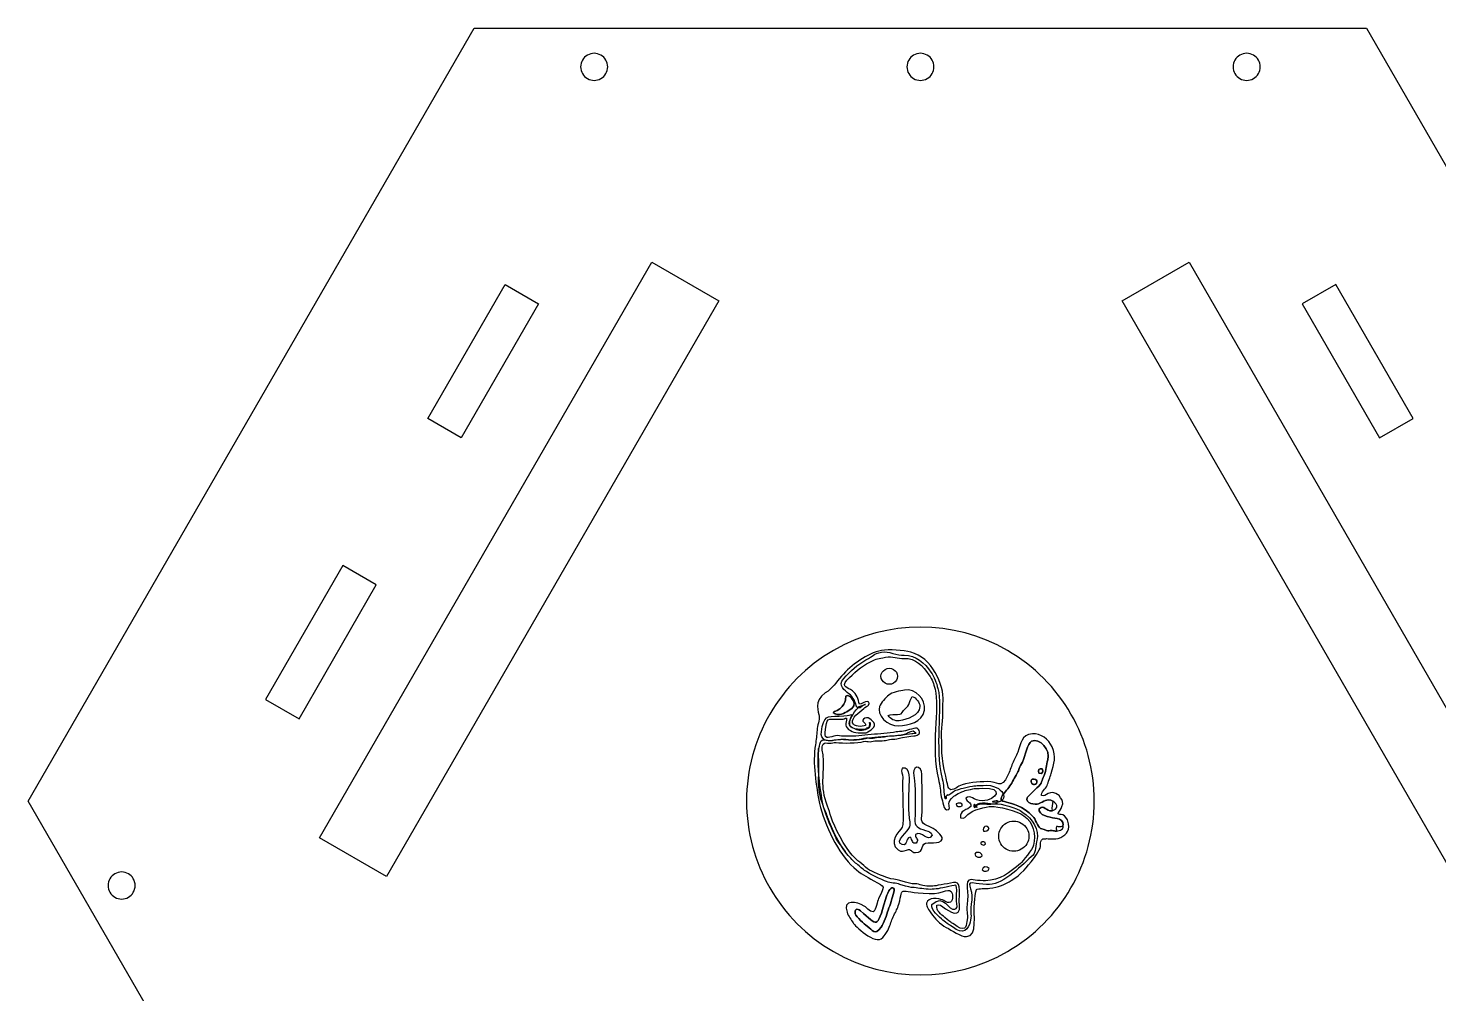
# Model space of a CAD drawing. Extents: x 0 to 377, y 770 to 1063.
# Drawn here: x 0.2 to 182.7, y 938.1 to 1063 of the extents above; entities that cross this region are included whole.
import ezdxf

# ---------------------------------------------------------------- set-up
doc = ezdxf.new("R2010")
doc.units = 0
doc.layers.get('0').update_dxf_attribs({"linetype": 'CONTINUOUS'})
for name, color, linetype in [('0_copy', 7, 'CONTINUOUS'), ('Layer_1', 7, 'CONTINUOUS'), ('Layer_2', 7, 'CONTINUOUS')]:
    doc.layers.add(name, color=color, linetype=linetype)

msp = doc.modelspace()

# ---------------------------------------------------------------- linework, layer by layer
at = {"color": 1}
for points in [[(104.310899, 974.458271)], [(111.463097, 974.103018)], [(130.961046, 966.644598)], [(130.69419, 965.686708)], [(133.226351, 959.113815)], [(112.197757, 951.236994)], [(118.190024, 951.727441)]]:
    msp.add_lwpolyline(points, close=True, dxfattribs=at)
msp.add_lwpolyline([(111.809762, 971.395611), (110.150858, 971.263126)], dxfattribs=at)
for points in [[(110.590272, 982.502358), (108.704375, 982.144294), (106.669484, 980.598552), (105.418292, 979.188996)], [(108.576925, 981.271155), (109.554181, 981.788832), (109.52658, 982.101964), (110.577448, 982.287607)], [(110.577448, 982.287607), (111.48307, 982.447741), (112.683157, 981.846147), (113.513293, 981.879569)], [(114.393719, 982.280377), (113.411674, 982.513811), (111.567007, 982.687792), (110.590272, 982.502358)], [(118.558248, 975.888233), (118.725983, 978.063996), (117.03687, 981.651814), (114.393719, 982.280377)], [(105.699602, 978.872799), (106.577164, 979.834749), (107.419232, 980.657793), (108.576925, 981.271155)], [(113.513293, 981.879569), (115.026342, 981.940478), (116.177718, 980.842019), (116.97287, 979.714937)], [(105.418292, 979.188996), (104.646358, 978.319399), (104.323789, 977.66439), (103.315797, 977.01188)], [(106.368212, 976.910049), (105.835437, 977.318505), (104.874577, 977.968218), (105.699602, 978.872799)], [(116.97287, 979.714937), (117.444006, 979.047225), (117.687359, 978.343261), (117.888828, 977.563934)], [(103.315797, 977.01188), (101.741454, 975.992768), (102.477321, 974.432033), (102.521811, 973.996297)], [(106.04647, 976.647881), (106.421265, 976.860075), (107.930879, 975.46999), (106.282059, 974.6739)], [(106.282059, 974.6739), (107.930879, 975.46999), (106.421265, 976.860075), (106.04647, 976.647881)], [(107.389596, 975.135259), (107.253097, 975.756326), (106.900674, 976.502008), (106.368212, 976.910049)], [(111.52713, 976.728469), (111.135749, 976.394041), (110.516973, 975.728099), (110.331434, 975.255401)], [(113.560875, 977.370151), (113.009881, 977.271863), (111.942667, 977.083409), (111.52713, 976.728469)], [(116.136245, 974.775624), (116.387587, 976.169978), (114.972097, 977.622118), (113.560875, 977.370151)], [(117.888828, 977.563934), (118.516142, 975.13735), (117.41189, 970.05541), (118.445369, 965.91337)], [(104.310899, 974.458271), (104.489972, 974.784161), (104.687725, 974.52803), (105.179882, 974.937007)], [(105.179882, 974.937007), (104.687725, 974.52803), (104.489972, 974.784161), (104.310899, 974.458271)], [(105.179882, 974.937007), (106.210009, 975.793069), (105.82375, 976.521794), (106.04647, 976.647881)], [(106.04647, 976.647881), (105.82375, 976.521794), (106.210009, 975.793069), (105.179882, 974.937007)], [(106.501859, 972.805107), (106.321006, 973.468029), (106.947542, 974.497324), (107.534458, 975.03874)], [(108.434643, 975.491145), (108.116874, 975.388589), (107.716528, 975.189609), (107.389596, 975.135259)], [(107.534458, 975.03874), (107.683035, 975.17576), (107.497251, 975.076669), (107.825163, 975.122018)], [(107.825163, 975.122018), (108.049955, 975.439892), (108.776777, 975.601511), (108.434643, 975.491145)], [(110.331434, 975.255401), (109.936825, 974.250763), (111.304004, 972.628285), (112.823509, 972.757288)], [(115.552661, 975.238742), (115.424491, 974.025971), (113.956942, 973.616161), (112.8789, 973.408548)], [(113.45051, 974.730957), (113.659371, 974.990941), (113.982034, 975.225519), (114.1278, 975.528504)], [(114.1278, 975.528504), (114.28731, 975.859705), (114.311986, 976.255355), (114.547294, 976.529499)], [(114.547294, 976.529499), (114.852985, 976.502949), (115.053413, 976.28659), (115.230102, 976.027544)], [(115.230102, 976.027544), (115.402522, 975.774744), (115.587229, 975.565674), (115.552661, 975.238742)], [(118.531698, 973.976515), (118.551897, 974.677232), (118.500463, 975.138685), (118.558248, 975.888233)], [(102.521811, 973.996297), (102.568987, 973.534324), (102.284213, 972.767908), (102.247969, 972.187968)], [(102.805652, 971.98105), (103.109095, 974.089345), (103.460361, 973.981793), (105.086806, 974.002617)], [(106.282059, 974.6739), (105.794181, 974.43828), (105.083572, 973.896552), (104.310899, 974.458271)], [(104.310899, 974.458271), (105.083572, 973.896552), (105.794181, 974.43828), (106.282059, 974.6739)], [(105.086806, 974.002617), (106.173625, 974.016465), (106.222139, 974.143143), (106.702177, 974.209466)], [(106.702177, 974.209466), (106.635801, 973.542587), (105.949865, 972.963769), (106.782396, 972.530636)], [(109.06612, 972.98874), (108.89953, 973.480908), (109.409162, 973.01873), (108.929905, 972.512194)], [(111.463097, 974.103018), (111.732764, 974.260758), (112.311246, 974.2239), (112.658481, 974.222651)], [(112.8789, 973.408548), (112.377673, 973.312031), (111.694656, 973.639171), (111.463097, 974.103018)], [(112.658481, 974.222651), (113.224573, 974.220568), (113.126389, 974.327498), (113.45051, 974.730957)], [(112.823509, 972.757288), (114.067724, 972.862968), (115.839299, 973.127533), (116.136245, 974.775624)], [(118.370523, 972.078539), (118.368961, 972.801434), (118.512853, 973.324108), (118.531698, 973.976515)], [(102.247969, 972.187968), (102.204937, 971.499433), (102.143163, 970.97301), (102.031601, 970.293845)], [(104.187366, 970.826822), (103.592381, 970.709897), (102.6491, 970.893533), (102.805652, 971.98105)], [(108.666839, 972.36019), (108.216631, 972.222233), (106.658141, 972.232664), (106.501859, 972.805107)], [(106.782396, 972.530636), (107.355464, 972.232545), (107.647767, 972.147758), (108.304963, 972.23199)], [(110.150858, 971.263126), (109.015759, 971.255942), (108.013492, 970.888415), (106.970121, 970.867487)], [(108.300384, 971.156204), (108.650638, 971.243455), (108.951413, 971.13985), (109.313746, 971.147763)], [(108.304963, 972.23199), (108.416474, 972.246254), (109.239373, 972.476998), (109.06612, 972.98874)], [(108.929905, 972.512194), (108.697616, 972.014404), (108.690474, 972.906187), (108.666839, 972.36019)], [(109.313746, 971.147763), (109.6109, 971.154323), (109.836941, 971.240845), (110.150858, 971.263126)], [(110.150858, 971.263126), (110.488618, 971.287074), (110.185341, 971.284258), (110.516229, 971.297065)], [(110.516229, 971.297065), (110.827752, 971.309247), (111.103135, 971.369288), (111.368637, 971.411143)], [(111.368637, 971.411143), (111.675265, 971.459558), (112.188721, 971.442831), (112.515237, 971.518733)], [(113.325569, 971.567071), (112.843917, 971.508869), (111.809762, 971.395611), (111.809762, 971.395611)], [(112.515237, 971.518733), (112.761685, 971.575894), (113.067459, 971.51345), (113.325569, 971.567071)], [(114.690765, 972.04619), (114.122798, 972.079924), (113.890724, 971.635373), (113.325569, 971.567071)], [(113.325569, 971.567071), (114.104166, 971.728767), (114.510479, 971.733504), (114.654475, 971.764844)], [(114.654475, 971.764844), (115.317085, 971.90884), (115.148573, 971.632007), (114.690765, 972.04619)], [(118.864669, 966.406687), (118.317839, 968.281756), (118.374583, 970.210655), (118.370523, 972.078539)], [(130.107275, 971.715687), (128.655551, 971.603135), (128.624107, 970.483549), (128.235537, 969.349699)], [(129.986809, 970.755923), (131.085467, 971.279118), (132.509912, 969.584694), (132.099789, 968.35922)], [(132.099789, 968.35922), (132.509912, 969.584694), (131.085467, 971.279118), (129.986809, 970.755923)], [(132.659009, 970.033341), (132.224731, 970.995916), (131.180215, 971.798877), (130.107275, 971.715687)], [(102.031601, 970.293845), (101.647174, 967.953158), (102.102453, 964.938305), (102.583022, 962.681642)], [(102.43789, 968.76844), (102.403843, 969.190849), (102.51773, 970.423106), (102.76929, 970.796995)], [(102.76929, 970.796995), (102.95206, 971.068849), (103.551116, 970.869033), (103.837691, 970.865701)], [(103.837691, 970.865701), (104.206656, 970.861641), (105.264263, 971.048186), (105.662797, 971.002687)], [(105.662797, 971.002687), (105.332991, 971.010912), (104.502647, 970.888773), (104.187366, 970.826822)], [(105.662797, 971.002687), (106.515923, 970.905232), (107.511999, 970.960045), (108.300384, 971.156204)], [(106.970121, 970.867487), (106.58811, 970.859678), (106.044495, 970.993212), (105.662797, 971.002687)], [(128.822245, 968.058735), (129.191553, 968.868047), (129.483293, 970.516034), (129.986809, 970.755923)], [(129.986809, 970.755923), (129.483293, 970.516034), (129.191553, 968.868047), (128.822245, 968.058735)], [(132.539481, 966.58702), (132.932216, 967.900891), (133.268415, 968.682925), (132.659009, 970.033341)], [(103.060869, 962.324688), (102.037822, 965.05509), (102.639744, 966.261997), (102.43789, 968.76844)], [(114.166324, 964.813363), (114.189126, 965.470142), (114.417354, 967.590514), (113.259661, 967.273681)], [(115.613362, 967.155923), (115.283619, 967.586766), (114.897132, 967.41799), (114.775834, 966.961118)], [(127.533362, 967.876735), (127.327729, 967.38311), (127.197268, 966.81504), (126.956234, 966.34963)], [(128.235537, 969.349699), (128.051039, 968.811407), (127.748159, 968.392122), (127.533362, 967.876735)], [(128.393381, 967.238177), (128.469804, 967.468175), (128.704174, 967.799896), (128.822245, 968.058735)], [(128.822245, 968.058735), (128.704174, 967.799896), (128.469804, 967.468175), (128.393381, 967.238177)], [(132.099789, 968.35922), (131.856048, 967.630704), (131.985051, 967.058052), (131.620011, 966.324746)], [(131.620011, 966.324746), (131.985051, 967.058052), (131.856048, 967.630704), (132.099789, 968.35922)], [(113.259661, 967.273681), (113.021229, 966.690722), (113.408758, 966.596495), (113.336812, 966.074549)], [(113.336812, 966.074549), (113.180322, 964.939762), (113.593985, 960.142089), (113.263825, 959.625036)], [(114.775834, 966.961118), (114.677858, 966.592018), (114.850486, 966.042481), (114.873184, 965.64985)], [(115.790884, 965.776562), (115.746113, 966.295489), (115.920095, 966.755067), (115.613362, 967.155923)], [(115.855334, 961.88753), (115.885111, 962.700799), (115.849815, 965.092921), (115.790884, 965.776562)], [(118.445369, 965.91337), (118.654647, 965.074696), (118.594946, 964.446734), (118.726135, 963.618056)], [(119.279477, 964.69321), (119.114345, 964.952048), (118.986696, 965.988131), (118.864669, 966.406687)], [(126.956234, 966.34963), (125.963256, 964.432601), (125.698691, 965.60258), (124.271019, 965.52876)], [(127.554707, 965.542816), (127.670486, 965.814149), (127.856026, 966.088605), (128.004811, 966.354003)], [(128.004811, 966.354003), (127.856026, 966.088605), (127.670486, 965.814149), (127.554707, 965.542816)], [(128.004811, 966.354003), (128.283223, 966.850856), (128.211382, 966.690826), (128.393381, 967.238177)], [(128.393381, 967.238177), (128.211382, 966.690826), (128.283223, 966.850856), (128.004811, 966.354003)], [(129.977543, 965.381953), (129.806893, 965.810609), (130.229301, 966.056433), (130.69419, 965.686708)], [(130.69419, 965.686708), (130.229301, 966.056433), (129.806893, 965.810609), (129.977543, 965.381953)], [(131.620011, 966.324746), (131.233732, 965.548647), (131.483408, 965.405797), (130.688464, 964.72153)], [(130.688464, 964.72153), (131.483408, 965.405797), (131.233732, 965.548647), (131.620011, 966.324746)], [(130.961046, 966.644598), (130.766136, 967.013073), (131.036428, 967.256294), (131.371585, 967.198716)], [(131.371585, 967.198716), (131.036428, 967.256294), (130.766136, 967.013073), (130.961046, 966.644598)], [(131.371585, 967.198716), (131.619699, 966.814207), (131.408651, 966.438235), (130.961046, 966.644598)], [(130.961046, 966.644598), (131.408651, 966.438235), (131.619699, 966.814207), (131.371585, 967.198716)], [(132.01233, 965.018684), (132.186416, 965.481178), (132.397672, 966.112344), (132.539481, 966.58702)], [(114.153934, 961.408169), (114.080322, 962.694136), (114.123011, 963.558319), (114.166324, 964.813363)], [(114.873184, 965.64985), (114.950024, 964.319425), (115.010621, 961.872537), (114.88672, 960.674238)], [(119.013597, 963.658285), (119.28316, 964.21813), (118.763574, 963.315333), (119.891385, 964.245632)], [(120.605633, 964.929767), (120.237262, 964.743187), (119.606305, 964.180739), (119.279477, 964.69321)], [(119.891385, 964.245632), (120.162926, 964.469591), (121.141036, 964.690719), (121.513884, 964.769329)], [(124.271019, 965.52876), (123.123738, 965.469621), (121.641404, 965.454316), (120.605633, 964.929767)], [(121.513884, 964.769329), (123.208828, 965.126455), (122.181614, 964.942912), (123.741308, 965.050362)], [(123.741308, 965.050362), (126.498885, 965.240378), (127.256522, 962.880323), (125.33866, 962.846381)], [(130.189007, 961.03251), (127.440801, 963.761662), (125.031292, 962.192493), (126.491345, 964.079952)], [(126.491345, 964.079952), (125.031292, 962.192493), (127.440801, 963.761662), (130.189007, 961.03251)], [(126.491345, 964.079952), (126.860237, 964.556919), (127.325021, 965.004628), (127.554707, 965.542816)], [(127.554707, 965.542816), (127.325021, 965.004628), (126.860237, 964.556919), (126.491345, 964.079952)], [(130.688464, 964.72153), (130.566437, 964.61637), (129.461428, 963.499284), (129.436648, 963.444726)], [(129.436648, 963.444726), (129.461428, 963.499284), (130.566437, 964.61637), (130.688464, 964.72153)], [(130.69419, 965.686708), (130.761659, 964.973393), (130.099257, 965.076262), (129.977543, 965.381953)], [(129.977543, 965.381953), (130.099257, 965.076262), (130.761659, 964.973393), (130.69419, 965.686708)], [(131.272985, 963.732717), (131.20562, 964.118788), (131.861983, 964.619078), (132.01233, 965.018684)], [(133.569213, 963.715225), (132.293137, 964.764948), (131.891761, 963.375695), (131.272985, 963.732717)], [(102.583022, 962.681642), (103.156121, 959.990284), (104.998487, 956.215886), (107.00589, 954.407349)], [(103.656812, 960.836709), (103.497344, 961.328772), (103.245159, 961.832833), (103.060869, 962.324688)], [(118.950977, 963.483347), (119.037499, 963.045113), (118.546522, 963.512207), (119.013597, 963.658285)], [(118.726135, 963.618056), (118.784442, 963.249685), (118.872784, 963.87931), (118.950977, 963.483347)], [(120.248507, 962.66644), (120.197489, 962.249238), (120.775034, 962.229663), (121.040224, 962.379073)], [(121.040224, 962.379073), (121.162875, 962.828865), (120.510886, 962.814288), (120.248507, 962.66644)], [(122.781298, 962.296311), (122.395955, 961.840168), (122.55609, 963.226505), (122.781298, 962.296311)], [(122.781298, 962.296311), (123.316779, 962.14815), (122.44562, 962.156123), (122.781298, 962.471706)], [(122.781298, 962.471706), (123.385289, 963.039673), (124.609123, 962.633845), (125.318482, 962.666955)], [(125.530761, 962.863086), (125.664865, 962.24962), (122.834294, 962.940283), (122.781298, 962.296311)], [(125.33866, 962.846381), (124.154833, 962.825453), (126.140791, 963.405751), (125.530761, 962.863086)], [(125.318482, 962.666955), (126.071258, 962.701938), (128.027897, 962.161605), (128.889165, 961.556157)], [(129.436648, 963.444726), (129.113985, 962.73266), (130.502092, 962.485691), (130.921168, 962.659256)], [(130.921168, 962.659256), (130.502092, 962.485691), (129.113985, 962.73266), (129.436648, 963.444726)], [(130.921168, 962.659256), (131.635109, 962.954848), (131.920497, 963.390376), (132.776871, 963.012218)], [(132.776871, 963.012218), (131.920497, 963.390376), (131.635109, 962.954848), (130.921168, 962.659256)], [(132.675044, 961.761651), (131.788267, 961.637334), (131.709553, 962.618962), (131.002277, 962.028819)], [(131.002277, 962.028819), (131.709553, 962.618962), (131.788267, 961.637334), (132.675044, 961.761651)], [(132.776871, 963.012218), (132.695347, 962.581688), (132.591541, 962.186246), (132.675044, 961.761651)], [(132.675044, 961.761651), (133.367431, 962.03642), (133.585247, 962.41135), (132.776871, 963.012218)], [(133.442397, 961.360274), (133.370451, 961.471265), (133.793796, 961.710216), (134.045451, 962.640723)], [(134.045451, 962.640723), (134.040869, 963.159233), (133.870115, 963.276158), (133.569213, 963.715225)], [(106.267108, 955.976691), (105.374396, 956.970189), (104.068247, 959.567505), (103.656812, 960.836709)], [(114.246599, 959.684696), (114.359776, 960.277547), (114.187981, 960.815318), (114.153934, 961.408169)], [(114.88672, 960.674238), (114.79749, 959.8112), (115.330368, 959.498532), (116.287217, 959.209083)], [(115.761627, 960.57241), (115.757983, 960.599689), (115.848254, 961.692829), (115.855334, 961.88753)], [(117.511858, 959.300395), (116.959093, 959.802558), (115.864912, 959.820258), (115.761627, 960.57241)], [(128.889165, 961.556157), (130.094023, 960.709153), (131.067074, 959.325755), (130.693393, 957.928382)], [(131.157517, 959.479271), (130.797163, 959.674284), (130.476479, 960.747017), (130.189007, 961.03251)], [(130.189007, 961.03251), (130.476479, 960.747017), (130.797163, 959.674284), (131.157517, 959.479271)], [(131.002277, 962.028819), (130.812365, 961.185876), (132.371955, 960.893199), (133.001871, 960.809592)], [(133.001871, 960.809592), (132.371955, 960.893199), (130.812365, 961.185876), (131.002277, 962.028819)], [(133.001871, 960.809592), (133.39419, 960.757429), (133.932274, 960.693812), (134.046388, 960.252975)], [(134.046388, 960.252975), (133.932274, 960.693812), (133.39419, 960.757429), (133.001871, 960.809592)], [(133.226351, 959.113815), (133.626166, 959.245421), (134.356244, 959.142656), (134.046388, 960.252975)], [(134.046388, 960.252975), (134.255457, 959.444703), (133.426779, 959.749146), (133.253317, 959.708852)], [(134.804578, 960.061813), (134.439435, 961.657116), (133.591911, 961.130381), (133.442397, 961.360274)], [(113.263825, 959.625036), (112.892539, 959.043431), (111.412495, 957.725291), (112.741984, 956.704306)], [(113.254871, 957.409292), (112.161315, 957.739139), (114.1455, 959.155566), (114.246599, 959.684696)], [(114.993441, 958.671624), (114.922641, 958.081376), (115.515907, 958.125002), (115.093291, 957.585044)], [(117.133387, 958.606758), (116.521067, 957.502374), (115.853459, 959.360784), (114.993441, 958.671624)], [(116.287217, 959.209083), (116.712957, 959.080289), (116.973462, 959.060714), (117.133387, 958.606758)], [(117.998924, 957.704468), (119.130067, 958.090539), (117.888142, 958.95847), (117.511858, 959.300395)], [(124.500705, 959.451367), (124.269874, 960.072537), (123.573113, 959.720617), (123.793011, 959.123185)], [(123.793011, 959.123185), (124.117757, 959.057174), (124.346609, 959.187739), (124.500705, 959.451367)], [(132.108015, 959.176598), (132.027843, 959.181179), (131.215511, 959.447827), (131.157517, 959.479271)], [(131.157517, 959.479271), (131.215511, 959.447827), (132.027843, 959.181179), (132.108015, 959.176598)], [(132.68379, 959.199608), (132.493357, 959.206793), (132.305319, 959.165249), (132.108015, 959.176598)], [(132.108015, 959.176598), (132.305319, 959.165249), (132.493357, 959.206793), (132.68379, 959.199608)], [(133.226351, 959.113815), (132.962827, 959.110275), (132.953144, 959.189509), (132.68379, 959.199608)], [(132.68379, 959.199608), (132.953144, 959.189509), (132.962827, 959.110275), (133.226351, 959.113815)], [(133.253317, 959.708852), (133.148054, 959.381191), (133.251964, 959.430751), (133.226351, 959.113815)], [(133.460617, 958.172168), (134.342188, 958.563653), (134.935872, 958.971173), (134.804578, 960.061813)], [(112.741984, 956.704306), (113.17824, 956.369357), (113.385228, 956.534905), (113.834707, 956.679109)], [(114.294286, 958.343651), (113.547548, 958.210067), (114.088756, 957.157742), (113.254871, 957.409292)], [(113.834707, 956.679109), (114.54417, 956.906816), (114.350718, 956.374563), (114.993753, 956.351761)], [(115.093291, 957.585044), (114.543858, 957.397214), (114.635794, 957.992772), (114.294286, 958.343651)], [(114.993753, 956.351761), (116.247027, 956.307302), (115.48134, 957.706238), (116.621645, 957.617112)], [(116.621645, 957.617112), (116.998866, 957.587647), (117.638466, 957.5814), (117.998924, 957.704468)], [(124.056119, 957.459789), (124.077879, 957.797758), (123.641415, 957.847318), (123.430783, 957.609199)], [(123.430783, 957.609199), (123.482218, 957.510495), (123.4312, 957.386282), (123.698888, 957.339012)], [(123.698888, 957.339012), (123.930344, 957.297989), (123.923055, 957.321832), (124.056119, 957.459789)], [(130.693393, 957.928382), (130.565848, 957.451519), (130.502941, 956.276437), (130.211097, 956.020618)], [(130.26314, 955.537346), (130.572059, 955.931226), (130.756661, 956.273047), (131.010398, 956.685773)], [(131.010398, 956.685773), (131.41469, 957.343281), (130.851305, 957.622214), (131.471018, 958.128334)], [(131.471018, 958.128334), (131.851363, 958.121358), (131.881557, 958.175708), (132.145081, 958.139891)], [(132.145081, 958.139891), (132.68025, 958.125835), (132.989273, 958.059303), (133.460617, 958.172168)], [(107.241923, 954.999261), (106.985791, 955.180531), (106.478572, 955.741487), (106.267108, 955.976691)], [(108.404961, 954.032047), (108.009624, 954.323578), (107.635178, 954.720744), (107.241923, 954.999261)], [(123.614344, 955.937369), (123.555309, 956.374459), (122.904881, 956.536154), (122.651457, 956.14571)], [(122.651457, 956.14571), (122.760365, 955.70987), (123.330101, 955.615539), (123.614344, 955.937369)], [(130.211097, 956.020618), (128.892645, 954.864903), (126.414582, 952.245552), (124.566167, 952.221397)], [(127.378538, 952.736768), (128.686162, 953.538584), (129.394896, 954.430047), (130.26314, 955.537346)], [(107.00589, 954.407349), (107.971589, 953.537543), (108.509465, 953.328786), (109.580323, 952.705116)], [(111.249825, 952.59304), (110.673946, 952.777642), (108.855169, 953.699909), (108.404961, 954.032047)], [(124.499559, 954.30625), (124.191369, 954.585079), (123.674004, 954.571544), (123.608305, 954.107071)], [(123.608305, 954.107071), (123.889529, 953.817414), (124.457912, 953.867286), (124.499559, 954.30625)], [(109.580323, 952.705116), (111.139601, 951.796891), (111.009349, 952.197331), (110.212947, 950.396967)], [(111.099411, 950.288454), (111.227477, 950.739745), (111.30796, 950.971773), (111.536813, 951.392349)], [(111.536813, 951.392349), (111.30796, 950.971773), (111.227477, 950.739745), (111.099411, 950.288454)], [(112.959858, 952.238078), (112.479664, 952.384469), (111.72877, 952.439361), (111.249825, 952.59304)], [(111.536813, 951.392349), (111.844066, 951.957129), (112.379652, 951.911838), (112.197757, 951.236994)], [(112.197757, 951.236994), (112.379652, 951.911838), (111.844066, 951.957129), (111.536813, 951.392349)], [(112.197757, 951.236994), (112.074168, 950.778904), (111.903518, 950.490673), (111.841359, 950.039143)], [(111.841359, 950.039143), (111.903518, 950.490673), (112.074168, 950.778904), (112.197757, 951.236994)], [(112.821947, 949.678424), (113.551401, 952.160889), (112.336442, 951.206529), (116.743464, 951.051403)], [(115.05136, 951.791293), (114.225284, 951.969439), (115.26275, 951.536632), (112.959858, 952.238078)], [(116.07548, 951.647306), (115.718041, 951.69822), (115.35018, 951.726843), (115.05136, 951.791293)], [(118.190024, 951.727441), (117.436831, 951.590525), (116.848351, 951.537149), (116.07548, 951.647306)], [(116.743464, 951.051403), (118.733167, 950.981373), (119.413061, 951.996694), (119.723438, 951.054214)], [(117.10767, 949.61689), (118.699518, 951.174567), (119.243662, 948.709048), (120.07359, 949.045684)], [(119.292295, 951.955198), (118.761291, 951.851496), (118.724568, 951.824583), (118.190024, 951.727441)], [(120.280514, 950.164575), (120.314249, 952.52544), (120.528806, 952.196545), (119.292295, 951.955198)], [(122.850559, 952.344578), (121.164361, 952.794682), (122.482617, 951.66982), (122.271569, 950.222897)], [(122.620638, 949.908464), (122.669053, 950.249941), (122.739437, 951.378887), (122.860735, 951.574806)], [(124.566167, 952.221397), (124.217266, 952.216711), (123.17291, 952.258472), (122.850559, 952.344578)], [(122.860735, 951.574806), (123.113639, 951.73973), (124.091727, 951.643702), (124.601179, 951.738918)], [(124.601179, 951.738918), (125.11417, 951.83479), (125.61977, 951.905903), (126.117143, 952.104041)], [(126.117143, 952.104041), (126.493427, 952.253971), (127.041403, 952.530093), (127.378538, 952.736768)], [(108.346624, 949.436755), (107.451934, 950.008594), (105.478692, 950.341576), (106.12887, 948.617843)], [(107.873197, 948.820915), (110.118928, 946.941733), (109.967644, 946.298604), (111.099411, 950.288454)], [(111.099411, 950.288454), (109.967644, 946.298604), (110.118928, 946.941733), (107.873197, 948.820915)], [(109.651124, 948.784109), (109.27536, 948.434938), (108.726448, 949.193951), (108.346624, 949.436755)], [(110.212947, 950.396967), (110.090295, 950.119428), (109.739728, 948.866467), (109.651124, 948.784109)], [(111.841359, 950.039143), (111.776493, 949.567674), (111.546808, 949.349556), (111.442065, 948.893059)], [(111.442065, 948.893059), (111.546808, 949.349556), (111.776493, 949.567674), (111.841359, 950.039143)], [(112.173705, 948.226378), (112.506051, 948.844134), (112.616729, 948.979852), (112.821947, 949.678424)], [(116.410597, 949.811384), (116.330322, 949.384696), (116.754396, 948.874474), (116.988767, 948.535891)], [(118.469227, 950.233261), (118.029535, 950.398101), (116.567608, 950.646601), (116.410597, 949.811384)], [(118.544344, 947.613189), (118.089034, 947.9818), (116.913593, 948.93581), (117.10767, 949.61689)], [(119.127568, 949.903747), (118.89705, 949.978462), (118.702452, 950.145864), (118.469227, 950.233261)], [(119.723438, 951.054214), (119.852753, 950.661407), (119.773727, 949.694209), (119.127568, 949.903747)], [(120.07359, 949.045684), (120.584083, 949.252703), (120.272705, 949.624096), (120.280514, 950.164575)], [(121.579662, 945.471758), (123.143521, 945.596086), (122.385851, 948.250461), (122.620638, 949.908464)], [(122.271569, 950.222897), (122.032201, 948.581854), (122.259948, 948.504607), (122.121991, 947.584055)], [(106.12887, 948.617843), (106.305486, 948.149507), (106.658031, 947.669219), (106.921242, 947.237503)], [(107.187369, 948.442059), (107.046288, 948.970742), (107.402686, 949.21465), (107.873197, 948.820915)], [(107.873197, 948.820915), (107.402686, 949.21465), (107.046288, 948.970742), (107.187369, 948.442059)], [(108.742586, 946.814313), (108.378172, 947.056024), (107.296589, 948.033155), (107.187369, 948.442059)], [(107.187369, 948.442059), (107.296589, 948.033155), (108.378172, 947.056024), (108.742586, 946.814313)], [(111.442065, 948.893059), (111.317435, 948.350383), (110.844425, 947.176), (110.533111, 946.715276)], [(110.533111, 946.715276), (110.844425, 947.176), (111.317435, 948.350383), (111.442065, 948.893059)], [(111.591059, 946.712923), (111.835425, 947.249778), (111.880508, 947.681308), (112.173705, 948.226378)], [(116.988767, 948.535891), (117.5382, 947.742186), (118.105125, 947.126179), (118.972536, 946.660499)], [(120.264744, 946.413421), (119.167961, 947.121677), (119.529409, 946.815871), (118.544344, 947.613189)], [(122.121991, 947.584055), (122.029638, 946.968735), (121.50011, 945.615572), (120.264744, 946.413421)], [(106.921242, 947.237503), (107.048163, 947.029464), (109.771068, 944.213185), (110.744159, 945.379717)], [(110.533111, 946.715276), (109.708076, 945.494008), (109.427061, 946.360378), (108.742586, 946.814313)], [(108.742586, 946.814313), (109.427061, 946.360378), (109.708076, 945.494008), (110.533111, 946.715276)], [(110.744159, 945.379717), (111.26371, 946.002512), (111.245281, 945.953139), (111.591059, 946.712923)], [(118.972536, 946.660499), (119.59735, 946.324998), (120.914657, 945.418887), (121.579662, 945.471758)]]:
    msp.add_open_spline(points, degree=3, dxfattribs=at)
at = {"layer": '0_copy', "color": 7}
for points in [[(104.310899, 974.458271)], [(111.463097, 974.103018)], [(130.961046, 966.644598)], [(130.69419, 965.686708)], [(133.226351, 959.113815)], [(112.197757, 951.236994)], [(117.90605, 952.111641)]]:
    msp.add_lwpolyline(points, close=True, dxfattribs=at)
msp.add_lwpolyline([(112.140492, 971.903516), (110.079988, 971.676538)], dxfattribs=at)
for points in [[(110.590272, 982.502358), (108.704375, 982.144294), (106.669484, 980.598552), (105.418292, 979.188996)], [(114.393719, 982.280377), (113.411674, 982.513811), (111.567007, 982.687792), (110.590272, 982.502358)], [(118.558248, 975.888233), (118.725983, 978.063996), (117.03687, 981.651814), (114.393719, 982.280377)], [(106.108858, 978.638939), (106.98642, 979.600889), (107.920363, 980.390523), (109.078056, 981.003885)], [(109.078056, 981.003885), (110.055311, 981.521562), (110.069472, 981.43379), (111.120339, 981.619433)], [(111.120339, 981.619433), (112.025961, 981.779567), (112.683157, 981.445243), (113.513293, 981.478665)], [(113.513293, 981.478665), (115.026342, 981.539574), (115.935505, 980.482876), (116.730657, 979.355794)], [(105.418292, 979.188996), (104.646358, 978.319399), (104.323789, 977.66439), (103.315797, 977.01188)], [(106.810877, 977.294249), (106.278103, 977.702705), (105.283834, 977.734357), (106.108858, 978.638939)], [(116.730657, 979.355794), (117.201793, 978.688082), (117.319864, 978.259739), (117.521333, 977.480413)], [(103.315797, 977.01188), (101.741454, 975.992768), (102.477321, 974.432033), (102.521811, 973.996297)], [(106.04647, 976.647881), (106.421265, 976.860075), (107.930879, 975.46999), (106.282059, 974.6739)], [(106.282059, 974.6739), (107.930879, 975.46999), (106.421265, 976.860075), (106.04647, 976.647881)], [(107.723683, 975.552868), (107.587184, 976.173934), (107.343338, 976.886209), (106.810877, 977.294249)], [(111.52713, 976.728469), (111.135749, 976.394041), (110.516973, 975.728099), (110.331434, 975.255401)], [(113.560875, 977.370151), (113.009881, 977.271863), (111.942667, 977.083409), (111.52713, 976.728469)], [(116.136245, 974.775624), (116.387587, 976.169978), (114.972097, 977.622118), (113.560875, 977.370151)], [(117.521333, 977.480413), (118.148646, 975.053828), (116.919112, 969.98024), (117.952591, 965.8382)], [(104.310899, 974.458271), (104.489972, 974.784161), (104.687725, 974.52803), (105.179882, 974.937007)], [(105.179882, 974.937007), (104.687725, 974.52803), (104.489972, 974.784161), (104.310899, 974.458271)], [(105.179882, 974.937007), (106.210009, 975.793069), (105.82375, 976.521794), (106.04647, 976.647881)], [(106.04647, 976.647881), (105.82375, 976.521794), (106.210009, 975.793069), (105.179882, 974.937007)], [(106.844299, 973.139194), (106.663445, 973.802116), (107.690886, 974.455564), (108.277801, 974.996979)], [(108.53487, 975.866993), (108.2171, 975.764436), (108.050615, 975.607218), (107.723683, 975.552868)], [(108.277801, 974.996979), (108.426378, 975.133999), (108.867008, 975.368995), (108.910946, 975.431049)], [(108.910946, 975.431049), (109.135737, 975.748923), (108.877003, 975.977359), (108.53487, 975.866993)], [(110.331434, 975.255401), (109.936825, 974.250763), (111.304004, 972.628285), (112.823509, 972.757288)], [(115.552661, 975.238742), (115.424491, 974.025971), (113.956942, 973.616161), (112.8789, 973.408548)], [(113.45051, 974.730957), (113.659371, 974.990941), (113.982034, 975.225519), (114.1278, 975.528504)], [(114.1278, 975.528504), (114.28731, 975.859705), (114.311986, 976.255355), (114.547294, 976.529499)], [(114.547294, 976.529499), (114.852985, 976.502949), (115.053413, 976.28659), (115.230102, 976.027544)], [(115.230102, 976.027544), (115.402522, 975.774744), (115.587229, 975.565674), (115.552661, 975.238742)], [(118.531698, 973.976515), (118.551897, 974.677232), (118.500463, 975.138685), (118.558248, 975.888233)], [(102.521811, 973.996297), (102.568987, 973.534324), (102.284213, 972.767908), (102.247969, 972.187968)], [(103.289934, 971.91018), (103.593377, 974.018474), (103.472173, 973.592005), (105.098618, 973.612829)], [(106.282059, 974.6739), (105.794181, 974.43828), (105.083572, 973.896552), (104.310899, 974.458271)], [(104.310899, 974.458271), (105.083572, 973.896552), (105.794181, 974.43828), (106.282059, 974.6739)], [(105.098618, 973.612829), (106.185437, 973.626677), (105.596116, 973.682484), (106.076154, 973.748808)], [(106.076154, 973.748808), (106.009779, 973.081929), (105.725442, 972.56217), (106.557973, 972.129037)], [(108.533204, 972.777799), (108.082996, 972.639842), (107.00058, 972.566751), (106.844299, 973.139194)], [(108.236675, 973.623032), (108.004386, 973.125242), (108.556839, 973.323796), (108.533204, 972.777799)], [(109.661744, 972.983745), (109.495154, 973.475913), (108.715932, 974.129569), (108.236675, 973.623032)], [(111.463097, 974.103018), (111.732764, 974.260758), (112.311246, 974.2239), (112.658481, 974.222651)], [(112.8789, 973.408548), (112.377673, 973.312031), (111.694656, 973.639171), (111.463097, 974.103018)], [(112.658481, 974.222651), (113.224573, 974.220568), (113.126389, 974.327498), (113.45051, 974.730957)], [(112.823509, 972.757288), (114.067724, 972.862968), (115.839299, 973.127533), (116.136245, 974.775624)], [(118.370523, 972.078539), (118.368961, 972.801434), (118.512853, 973.324108), (118.531698, 973.976515)], [(102.247969, 972.187968), (102.204937, 971.499433), (102.143163, 970.97301), (102.031601, 970.293845)], [(104.648024, 971.464657), (104.053039, 971.347732), (103.133382, 970.822663), (103.289934, 971.91018)], [(105.658952, 971.397605), (105.329146, 971.40583), (104.963305, 971.526608), (104.648024, 971.464657)], [(106.852003, 971.410828), (106.469993, 971.403019), (106.04065, 971.38813), (105.658952, 971.397605)], [(106.557973, 972.129037), (107.131041, 971.830946), (107.943061, 971.781594), (108.600256, 971.865825)], [(110.079988, 971.676538), (108.944888, 971.669354), (107.895374, 971.431756), (106.852003, 971.410828)], [(108.600256, 971.865825), (108.711767, 971.88009), (109.834997, 972.472003), (109.661744, 972.983745)], [(113.219263, 972.02773), (112.737611, 971.969527), (112.66629, 972.040016), (112.140492, 971.903516)], [(112.562484, 971.058075), (112.808932, 971.115236), (113.034453, 971.193116), (113.292562, 971.246737)], [(115.222293, 972.435978), (114.654327, 972.469712), (113.784418, 972.096031), (113.219263, 972.02773)], [(113.292562, 971.246737), (114.07116, 971.408433), (114.817585, 971.438211), (114.961581, 971.469551)], [(114.961581, 971.469551), (115.624191, 971.613546), (115.680102, 972.021795), (115.222293, 972.435978)], [(118.864669, 966.406687), (118.317839, 968.281756), (118.374583, 970.210655), (118.370523, 972.078539)], [(130.107275, 971.715687), (128.655551, 971.603135), (128.624107, 970.483549), (128.235537, 969.349699)], [(129.986809, 970.755923), (131.085467, 971.279118), (132.509912, 969.584694), (132.099789, 968.35922)], [(132.099789, 968.35922), (132.509912, 969.584694), (131.085467, 971.279118), (129.986809, 970.755923)], [(132.659009, 970.033341), (132.224731, 970.995916), (131.180215, 971.798877), (130.107275, 971.715687)], [(102.031601, 970.293845), (101.647174, 967.953158), (102.102453, 964.938305), (102.583022, 962.681642)], [(103.04029, 968.83931), (103.006243, 969.261719), (102.777588, 969.986071), (103.029149, 970.35996)], [(103.029149, 970.35996), (103.211918, 970.631814), (103.551116, 970.51468), (103.837691, 970.511349)], [(103.837691, 970.511349), (104.206656, 970.507288), (104.319322, 970.622964), (104.717856, 970.577464)], [(104.717856, 970.577464), (105.570982, 970.480009), (107.488375, 970.52301), (108.27676, 970.719169)], [(108.27676, 970.719169), (108.627015, 970.80642), (108.736235, 970.692619), (109.098567, 970.700532)], [(109.098567, 970.700532), (109.395721, 970.707091), (109.621762, 970.793614), (109.935679, 970.815895)], [(109.935679, 970.815895), (110.27344, 970.839842), (110.58694, 970.8236), (110.917829, 970.836406)], [(110.917829, 970.836406), (111.229351, 970.848588), (111.374805, 970.944065), (111.640307, 970.98592)], [(111.640307, 970.98592), (111.946935, 971.034336), (112.235968, 970.982172), (112.562484, 971.058075)], [(128.822245, 968.058735), (129.191553, 968.868047), (129.483293, 970.516034), (129.986809, 970.755923)], [(129.986809, 970.755923), (129.483293, 970.516034), (129.191553, 968.868047), (128.822245, 968.058735)], [(132.539481, 966.58702), (132.932216, 967.900891), (133.268415, 968.682925), (132.659009, 970.033341)], [(103.592398, 962.360124), (102.569351, 965.090526), (103.242144, 966.332867), (103.04029, 968.83931)], [(114.166324, 964.813363), (114.189126, 965.470142), (114.417354, 967.590514), (113.259661, 967.273681)], [(115.613362, 967.155923), (115.283619, 967.586766), (114.897132, 967.41799), (114.775834, 966.961118)], [(127.533362, 967.876735), (127.327729, 967.38311), (127.197268, 966.81504), (126.956234, 966.34963)], [(128.235537, 969.349699), (128.051039, 968.811407), (127.748159, 968.392122), (127.533362, 967.876735)], [(128.393381, 967.238177), (128.469804, 967.468175), (128.704174, 967.799896), (128.822245, 968.058735)], [(128.822245, 968.058735), (128.704174, 967.799896), (128.469804, 967.468175), (128.393381, 967.238177)], [(132.099789, 968.35922), (131.856048, 967.630704), (131.985051, 967.058052), (131.620011, 966.324746)], [(131.620011, 966.324746), (131.985051, 967.058052), (131.856048, 967.630704), (132.099789, 968.35922)], [(113.259661, 967.273681), (113.021229, 966.690722), (113.408758, 966.596495), (113.336812, 966.074549)], [(113.336812, 966.074549), (113.180322, 964.939762), (113.593985, 960.142089), (113.263825, 959.625036)], [(114.775834, 966.961118), (114.677858, 966.592018), (114.850486, 966.042481), (114.873184, 965.64985)], [(115.790884, 965.776562), (115.746113, 966.295489), (115.920095, 966.755067), (115.613362, 967.155923)], [(115.855334, 961.88753), (115.885111, 962.700799), (115.849815, 965.092921), (115.790884, 965.776562)], [(117.952591, 965.8382), (118.161869, 964.999526), (118.194042, 964.379918), (118.325231, 963.551239)], [(119.279477, 964.69321), (119.114345, 964.952048), (118.986696, 965.988131), (118.864669, 966.406687)], [(126.956234, 966.34963), (125.963256, 964.432601), (125.698691, 965.60258), (124.271019, 965.52876)], [(127.554707, 965.542816), (127.670486, 965.814149), (127.856026, 966.088605), (128.004811, 966.354003)], [(128.004811, 966.354003), (127.856026, 966.088605), (127.670486, 965.814149), (127.554707, 965.542816)], [(128.004811, 966.354003), (128.283223, 966.850856), (128.211382, 966.690826), (128.393381, 967.238177)], [(128.393381, 967.238177), (128.211382, 966.690826), (128.283223, 966.850856), (128.004811, 966.354003)], [(129.977543, 965.381953), (129.806893, 965.810609), (130.229301, 966.056433), (130.69419, 965.686708)], [(130.69419, 965.686708), (130.229301, 966.056433), (129.806893, 965.810609), (129.977543, 965.381953)], [(131.620011, 966.324746), (131.233732, 965.548647), (131.483408, 965.405797), (130.688464, 964.72153)], [(130.688464, 964.72153), (131.483408, 965.405797), (131.233732, 965.548647), (131.620011, 966.324746)], [(130.961046, 966.644598), (130.766136, 967.013073), (131.036428, 967.256294), (131.371585, 967.198716)], [(131.371585, 967.198716), (131.036428, 967.256294), (130.766136, 967.013073), (130.961046, 966.644598)], [(131.371585, 967.198716), (131.619699, 966.814207), (131.408651, 966.438235), (130.961046, 966.644598)], [(130.961046, 966.644598), (131.408651, 966.438235), (131.619699, 966.814207), (131.371585, 967.198716)], [(132.01233, 965.018684), (132.186416, 965.481178), (132.397672, 966.112344), (132.539481, 966.58702)], [(114.153934, 961.408169), (114.080322, 962.694136), (114.123011, 963.558319), (114.166324, 964.813363)], [(114.873184, 965.64985), (114.950024, 964.319425), (115.010621, 961.872537), (114.88672, 960.674238)], [(120.605633, 964.929767), (120.237262, 964.743187), (119.606305, 964.180739), (119.279477, 964.69321)], [(119.966554, 963.66098), (120.238095, 963.884938), (121.220765, 964.330461), (121.593613, 964.409071)], [(124.271019, 965.52876), (123.123738, 965.469621), (121.641404, 965.454316), (120.605633, 964.929767)], [(123.620487, 963.055635), (122.43666, 963.034707), (122.116704, 963.923566), (121.506675, 963.380901)], [(121.593613, 964.409071), (123.288558, 964.766197), (122.13732, 964.564936), (123.697014, 964.672386)], [(123.697014, 964.672386), (126.454591, 964.862402), (125.538349, 963.089578), (123.620487, 963.055635)], [(130.189007, 961.03251), (127.440801, 963.761662), (125.031292, 962.192493), (126.491345, 964.079952)], [(126.491345, 964.079952), (125.031292, 962.192493), (127.440801, 963.761662), (130.189007, 961.03251)], [(126.491345, 964.079952), (126.860237, 964.556919), (127.325021, 965.004628), (127.554707, 965.542816)], [(127.554707, 965.542816), (127.325021, 965.004628), (126.860237, 964.556919), (126.491345, 964.079952)], [(130.688464, 964.72153), (130.566437, 964.61637), (129.461428, 963.499284), (129.436648, 963.444726)], [(129.436648, 963.444726), (129.461428, 963.499284), (130.566437, 964.61637), (130.688464, 964.72153)], [(130.69419, 965.686708), (130.761659, 964.973393), (130.099257, 965.076262), (129.977543, 965.381953)], [(129.977543, 965.381953), (130.099257, 965.076262), (130.761659, 964.973393), (130.69419, 965.686708)], [(131.272985, 963.732717), (131.20562, 964.118788), (131.861983, 964.619078), (132.01233, 965.018684)], [(133.569213, 963.715225), (132.293137, 964.764948), (131.891761, 963.375695), (131.272985, 963.732717)], [(102.583022, 962.681642), (103.156121, 959.990284), (104.998487, 956.215886), (107.00589, 954.407349)], [(104.058412, 960.931202), (103.898944, 961.423266), (103.776688, 961.868268), (103.592398, 962.360124)], [(118.325231, 963.551239), (118.383538, 963.182868), (118.530345, 962.885401), (118.608538, 962.489439)], [(118.608538, 962.489439), (118.69506, 962.051204), (118.838848, 961.783308), (119.305923, 961.929386)], [(119.305923, 961.929386), (119.575486, 962.489231), (118.838743, 962.730681), (119.966554, 963.66098)], [(120.248507, 962.66644), (120.197489, 962.249238), (120.775034, 962.229663), (121.040224, 962.379073)], [(121.040224, 962.379073), (121.162875, 962.828865), (120.510886, 962.814288), (120.248507, 962.66644)], [(122.143463, 962.319934), (121.758121, 961.863791), (120.604384, 961.793303), (120.829592, 960.863109)], [(121.506675, 963.380901), (121.640779, 962.767435), (122.196459, 962.963907), (122.143463, 962.319934)], [(121.769782, 961.294576), (122.373773, 961.862542), (124.09964, 962.291406), (124.808999, 962.324515)], [(124.808999, 962.324515), (125.561776, 962.359499), (128.15318, 961.727292), (129.014447, 961.121843)], [(129.436648, 963.444726), (129.113985, 962.73266), (130.502092, 962.485691), (130.921168, 962.659256)], [(130.921168, 962.659256), (130.502092, 962.485691), (129.113985, 962.73266), (129.436648, 963.444726)], [(130.921168, 962.659256), (131.635109, 962.954848), (131.920497, 963.390376), (132.776871, 963.012218)], [(132.776871, 963.012218), (131.920497, 963.390376), (131.635109, 962.954848), (130.921168, 962.659256)], [(132.675044, 961.761651), (131.788267, 961.637334), (131.709553, 962.618962), (131.002277, 962.028819)], [(131.002277, 962.028819), (131.709553, 962.618962), (131.788267, 961.637334), (132.675044, 961.761651)], [(132.776871, 963.012218), (132.695347, 962.581688), (132.591541, 962.186246), (132.675044, 961.761651)], [(132.675044, 961.761651), (133.367431, 962.03642), (133.585247, 962.41135), (132.776871, 963.012218)], [(133.442397, 961.360274), (133.370451, 961.471265), (133.793796, 961.710216), (134.045451, 962.640723)], [(134.045451, 962.640723), (134.040869, 963.159233), (133.870115, 963.276158), (133.569213, 963.715225)], [(106.786825, 956.012126), (105.894114, 957.005625), (104.469846, 959.661998), (104.058412, 960.931202)], [(114.246599, 959.684696), (114.359776, 960.277547), (114.187981, 960.815318), (114.153934, 961.408169)], [(114.88672, 960.674238), (114.79749, 959.8112), (115.330368, 959.498532), (116.287217, 959.209083)], [(115.761627, 960.57241), (115.757983, 960.599689), (115.848254, 961.692829), (115.855334, 961.88753)], [(117.511858, 959.300395), (116.959093, 959.802558), (115.864912, 959.820258), (115.761627, 960.57241)], [(120.829592, 960.863109), (121.365073, 960.714948), (121.434104, 960.978993), (121.769782, 961.294576)], [(129.014447, 961.121843), (130.219306, 960.27484), (130.63276, 958.69099), (130.259079, 957.293616)], [(131.157517, 959.479271), (130.797163, 959.674284), (130.476479, 960.747017), (130.189007, 961.03251)], [(130.189007, 961.03251), (130.476479, 960.747017), (130.797163, 959.674284), (131.157517, 959.479271)], [(131.002277, 962.028819), (130.812365, 961.185876), (132.371955, 960.893199), (133.001871, 960.809592)], [(133.001871, 960.809592), (132.371955, 960.893199), (130.812365, 961.185876), (131.002277, 962.028819)], [(133.001871, 960.809592), (133.39419, 960.757429), (133.932274, 960.693812), (134.046388, 960.252975)], [(134.046388, 960.252975), (133.932274, 960.693812), (133.39419, 960.757429), (133.001871, 960.809592)], [(133.226351, 959.113815), (133.626166, 959.245421), (134.356244, 959.142656), (134.046388, 960.252975)], [(134.046388, 960.252975), (134.255457, 959.444703), (133.426779, 959.749146), (133.253317, 959.708852)], [(134.804578, 960.061813), (134.439435, 961.657116), (133.591911, 961.130381), (133.442397, 961.360274)], [(113.263825, 959.625036), (112.892539, 959.043431), (111.412495, 957.725291), (112.741984, 956.704306)], [(113.254871, 957.409292), (112.161315, 957.739139), (114.1455, 959.155566), (114.246599, 959.684696)], [(114.993441, 958.671624), (114.922641, 958.081376), (115.515907, 958.125002), (115.093291, 957.585044)], [(117.133387, 958.606758), (116.521067, 957.502374), (115.853459, 959.360784), (114.993441, 958.671624)], [(116.287217, 959.209083), (116.712957, 959.080289), (116.973462, 959.060714), (117.133387, 958.606758)], [(117.998924, 957.704468), (119.130067, 958.090539), (117.888142, 958.95847), (117.511858, 959.300395)], [(124.500705, 959.451367), (124.269874, 960.072537), (123.573113, 959.720617), (123.793011, 959.123185)], [(123.793011, 959.123185), (124.117757, 959.057174), (124.346609, 959.187739), (124.500705, 959.451367)], [(132.108015, 959.176598), (132.027843, 959.181179), (131.215511, 959.447827), (131.157517, 959.479271)], [(131.157517, 959.479271), (131.215511, 959.447827), (132.027843, 959.181179), (132.108015, 959.176598)], [(132.68379, 959.199608), (132.493357, 959.206793), (132.305319, 959.165249), (132.108015, 959.176598)], [(132.108015, 959.176598), (132.305319, 959.165249), (132.493357, 959.206793), (132.68379, 959.199608)], [(133.226351, 959.113815), (132.962827, 959.110275), (132.953144, 959.189509), (132.68379, 959.199608)], [(132.68379, 959.199608), (132.953144, 959.189509), (132.962827, 959.110275), (133.226351, 959.113815)], [(133.253317, 959.708852), (133.148054, 959.381191), (133.251964, 959.430751), (133.226351, 959.113815)], [(133.460617, 958.172168), (134.342188, 958.563653), (134.935872, 958.971173), (134.804578, 960.061813)], [(112.741984, 956.704306), (113.17824, 956.369357), (113.385228, 956.534905), (113.834707, 956.679109)], [(114.294286, 958.343651), (113.547548, 958.210067), (114.088756, 957.157742), (113.254871, 957.409292)], [(113.834707, 956.679109), (114.54417, 956.906816), (114.350718, 956.374563), (114.993753, 956.351761)], [(115.093291, 957.585044), (114.543858, 957.397214), (114.635794, 957.992772), (114.294286, 958.343651)], [(114.993753, 956.351761), (116.247027, 956.307302), (115.48134, 957.706238), (116.621645, 957.617112)], [(116.621645, 957.617112), (116.998866, 957.587647), (117.638466, 957.5814), (117.998924, 957.704468)], [(124.056119, 957.459789), (124.077879, 957.797758), (123.641415, 957.847318), (123.430783, 957.609199)], [(123.430783, 957.609199), (123.482218, 957.510495), (123.4312, 957.386282), (123.698888, 957.339012)], [(123.698888, 957.339012), (123.930344, 957.297989), (123.923055, 957.321832), (124.056119, 957.459789)], [(130.259079, 957.293616), (130.131534, 956.816754), (128.849211, 955.182302), (128.557367, 954.926483)], [(130.26314, 955.537346), (130.572059, 955.931226), (130.756661, 956.273047), (131.010398, 956.685773)], [(131.010398, 956.685773), (131.41469, 957.343281), (130.851305, 957.622214), (131.471018, 958.128334)], [(131.471018, 958.128334), (131.851363, 958.121358), (131.881557, 958.175708), (132.145081, 958.139891)], [(132.145081, 958.139891), (132.68025, 958.125835), (132.989273, 958.059303), (133.460617, 958.172168)], [(107.773452, 955.105567), (107.51732, 955.286837), (106.99829, 955.776923), (106.786825, 956.012126)], [(108.794749, 954.232846), (108.399412, 954.524378), (108.166707, 954.82705), (107.773452, 955.105567)], [(123.614344, 955.937369), (123.555309, 956.374459), (122.904881, 956.536154), (122.651457, 956.14571)], [(122.651457, 956.14571), (122.760365, 955.70987), (123.330101, 955.615539), (123.614344, 955.937369)], [(128.557367, 954.926483), (127.238915, 953.770769), (125.888395, 952.73833), (124.03998, 952.714175)], [(127.378538, 952.736768), (128.686162, 953.538584), (129.394896, 954.430047), (130.26314, 955.537346)], [(107.00589, 954.407349), (107.971589, 953.537543), (108.509465, 953.328786), (109.580323, 952.705116)], [(111.416868, 953.069114), (110.840989, 953.253716), (109.244958, 953.900708), (108.794749, 954.232846)], [(112.976563, 952.722504), (112.496368, 952.868895), (111.895813, 952.915436), (111.416868, 953.069114)], [(122.725277, 952.795595), (121.039079, 953.245699), (121.931374, 951.644764), (121.720326, 950.19784)], [(124.499559, 954.30625), (124.191369, 954.585079), (123.674004, 954.571544), (123.608305, 954.107071)], [(123.608305, 954.107071), (123.889529, 953.817414), (124.457912, 953.867286), (124.499559, 954.30625)], [(109.580323, 952.705116), (111.139601, 951.796891), (111.009349, 952.197331), (110.212947, 950.396967)], [(111.099411, 950.288454), (111.227477, 950.739745), (111.30796, 950.971773), (111.536813, 951.392349)], [(111.536813, 951.392349), (111.30796, 950.971773), (111.227477, 950.739745), (111.099411, 950.288454)], [(111.536813, 951.392349), (111.844066, 951.957129), (112.379652, 951.911838), (112.197757, 951.236994)], [(112.197757, 951.236994), (112.379652, 951.911838), (111.844066, 951.957129), (111.536813, 951.392349)], [(112.197757, 951.236994), (112.074168, 950.778904), (111.903518, 950.490673), (111.841359, 950.039143)], [(111.841359, 950.039143), (111.903518, 950.490673), (112.074168, 950.778904), (112.197757, 951.236994)], [(112.821947, 949.678424), (113.551401, 952.160889), (112.336442, 951.206529), (116.743464, 951.051403)], [(115.385447, 952.24231), (114.559371, 952.420456), (115.279454, 952.021058), (112.976563, 952.722504)], [(116.175706, 952.056562), (115.818267, 952.107476), (115.684267, 952.17786), (115.385447, 952.24231)], [(117.90605, 952.111641), (117.152858, 951.974725), (116.948577, 951.946405), (116.175706, 952.056562)], [(116.743464, 951.051403), (118.733167, 950.981373), (119.413061, 951.996694), (119.723438, 951.054214)], [(119.517804, 952.397863), (118.9868, 952.294161), (118.440595, 952.208784), (117.90605, 952.111641)], [(120.64801, 950.114462), (120.681744, 952.475327), (120.754315, 952.639209), (119.517804, 952.397863)], [(122.620638, 949.908464), (122.669053, 950.249941), (122.739437, 951.378887), (122.860735, 951.574806)], [(124.03998, 952.714175), (123.691079, 952.709489), (123.047627, 952.709489), (122.725277, 952.795595)], [(122.860735, 951.574806), (123.113639, 951.73973), (124.091727, 951.643702), (124.601179, 951.738918)], [(124.601179, 951.738918), (125.11417, 951.83479), (125.61977, 951.905903), (126.117143, 952.104041)], [(126.117143, 952.104041), (126.493427, 952.253971), (127.041403, 952.530093), (127.378538, 952.736768)], [(108.346624, 949.436755), (107.451934, 950.008594), (105.478692, 950.341576), (106.12887, 948.617843)], [(107.873197, 948.820915), (110.118928, 946.941733), (109.967644, 946.298604), (111.099411, 950.288454)], [(111.099411, 950.288454), (109.967644, 946.298604), (110.118928, 946.941733), (107.873197, 948.820915)], [(109.651124, 948.784109), (109.27536, 948.434938), (108.726448, 949.193951), (108.346624, 949.436755)], [(110.212947, 950.396967), (110.090295, 950.119428), (109.739728, 948.866467), (109.651124, 948.784109)], [(111.841359, 950.039143), (111.776493, 949.567674), (111.546808, 949.349556), (111.442065, 948.893059)], [(111.442065, 948.893059), (111.546808, 949.349556), (111.776493, 949.567674), (111.841359, 950.039143)], [(112.173705, 948.226378), (112.506051, 948.844134), (112.616729, 948.979852), (112.821947, 949.678424)], [(116.410597, 949.811384), (116.330322, 949.384696), (116.754396, 948.874474), (116.988767, 948.535891)], [(118.469227, 950.233261), (118.029535, 950.398101), (116.567608, 950.646601), (116.410597, 949.811384)], [(118.79491, 947.955628), (118.3396, 948.324239), (117.565063, 948.843936), (117.759139, 949.525016)], [(117.759139, 949.525016), (118.131571, 950.005263), (119.510932, 948.207918), (120.34086, 948.544554)], [(119.127568, 949.903747), (118.89705, 949.978462), (118.702452, 950.145864), (118.469227, 950.233261)], [(119.723438, 951.054214), (119.852753, 950.661407), (119.773727, 949.694209), (119.127568, 949.903747)], [(120.34086, 948.544554), (120.851353, 948.751572), (120.640201, 949.573983), (120.64801, 950.114462)], [(121.720326, 950.19784), (121.480957, 948.556798), (121.80893, 948.579777), (121.670973, 947.659224)], [(121.579662, 945.471758), (123.143521, 945.596086), (122.385851, 948.250461), (122.620638, 949.908464)], [(106.12887, 948.617843), (106.305486, 948.149507), (106.658031, 947.669219), (106.921242, 947.237503)], [(107.187369, 948.442059), (107.046288, 948.970742), (107.402686, 949.21465), (107.873197, 948.820915)], [(107.873197, 948.820915), (107.402686, 949.21465), (107.046288, 948.970742), (107.187369, 948.442059)], [(108.742586, 946.814313), (108.378172, 947.056024), (107.296589, 948.033155), (107.187369, 948.442059)], [(107.187369, 948.442059), (107.296589, 948.033155), (108.378172, 947.056024), (108.742586, 946.814313)], [(111.442065, 948.893059), (111.317435, 948.350383), (110.844425, 947.176), (110.533111, 946.715276)], [(110.533111, 946.715276), (110.844425, 947.176), (111.317435, 948.350383), (111.442065, 948.893059)], [(111.591059, 946.712923), (111.835425, 947.249778), (111.880508, 947.681308), (112.173705, 948.226378)], [(116.988767, 948.535891), (117.5382, 947.742186), (118.105125, 947.126179), (118.972536, 946.660499)], [(120.381675, 946.805973), (119.284891, 947.514229), (119.779974, 947.15831), (118.79491, 947.955628)], [(121.670973, 947.659224), (121.57862, 947.043905), (121.61704, 946.008124), (120.381675, 946.805973)], [(106.921242, 947.237503), (107.048163, 947.029464), (109.771068, 944.213185), (110.744159, 945.379717)], [(110.533111, 946.715276), (109.708076, 945.494008), (109.427061, 946.360378), (108.742586, 946.814313)], [(108.742586, 946.814313), (109.427061, 946.360378), (109.708076, 945.494008), (110.533111, 946.715276)], [(110.744159, 945.379717), (111.26371, 946.002512), (111.245281, 945.953139), (111.591059, 946.712923)], [(118.972536, 946.660499), (119.59735, 946.324998), (120.914657, 945.418887), (121.579662, 945.471758)]]:
    msp.add_open_spline(points, degree=3, dxfattribs=at)
at = {"layer": 'Layer_1', "color": 7}
for points in [[(0.152757, 963.02289), (57.887783, 1063.022892), (173.357836, 1063.022892), (231.092863, 963.02289), (173.357836, 863.022906), (57.887783, 863.022906)], [(75.150592, 1058.022892)], [(117.37281, 1058.022892)], [(159.595028, 1058.022892)], [(37.860915, 958.266634), (80.860914, 1032.744807), (89.521168, 1027.744806), (46.52117, 953.266618)], [(150.384705, 1032.744807), (193.384703, 958.266634), (184.724452, 953.266618), (141.724451, 1027.744806)], [(61.870532, 1029.852501), (66.200661, 1027.352501), (56.20066, 1010.031995), (51.870534, 1012.531992)], [(169.375087, 1029.852501), (165.044958, 1027.352501), (175.044959, 1010.031995), (179.375085, 1012.531992)], [(30.870534, 976.158923), (35.200661, 973.658928), (45.200661, 990.979426), (40.870534, 993.479447)], [(138.122811, 963.02289)], [(13.989288, 952.088402)]]:
    msp.add_lwpolyline(points, close=True, dxfattribs=at)
for points in [[(72.525591, 1059.538437), (71.984139, 1059.225829), (71.650591, 1058.648107), (71.650591, 1058.022892)], [(74.275591, 1059.538437), (73.734139, 1059.851044), (73.067043, 1059.851044), (72.525591, 1059.538437)], [(75.150592, 1058.022892), (75.150592, 1058.648107), (74.817043, 1059.225829), (74.275591, 1059.538437)], [(114.747809, 1059.538437), (114.206357, 1059.225829), (113.872809, 1058.648107), (113.872809, 1058.022892)], [(116.49781, 1059.538437), (115.956358, 1059.851044), (115.289261, 1059.851044), (114.747809, 1059.538437)], [(117.37281, 1058.022892), (117.37281, 1058.648107), (117.039262, 1059.225829), (116.49781, 1059.538437)], [(156.970028, 1059.538437), (156.428576, 1059.225829), (156.095027, 1058.648107), (156.095027, 1058.022892)], [(158.720028, 1059.538437), (158.178576, 1059.851044), (157.51148, 1059.851044), (156.970028, 1059.538437)], [(159.595028, 1058.022892), (159.595028, 1058.648107), (159.26148, 1059.225829), (158.720028, 1059.538437)], [(71.650591, 1058.022892), (71.650591, 1057.397677), (71.984139, 1056.819954), (72.525591, 1056.507347)], [(74.275591, 1056.507347), (74.817043, 1056.819954), (75.150592, 1057.397677), (75.150592, 1058.022892)], [(113.872809, 1058.022892), (113.872809, 1057.397677), (114.206357, 1056.819954), (114.747809, 1056.507347)], [(116.49781, 1056.507347), (117.039262, 1056.819954), (117.37281, 1057.397677), (117.37281, 1058.022892)], [(156.095027, 1058.022892), (156.095027, 1057.397677), (156.428576, 1056.819954), (156.970028, 1056.507347)], [(158.720028, 1056.507347), (159.26148, 1056.819954), (159.595028, 1057.397677), (159.595028, 1058.022892)], [(72.525591, 1056.507347), (73.067043, 1056.194739), (73.734139, 1056.194739), (74.275591, 1056.507347)], [(114.747809, 1056.507347), (115.289261, 1056.194739), (115.956358, 1056.194739), (116.49781, 1056.507347)], [(156.970028, 1056.507347), (157.51148, 1056.194739), (158.178576, 1056.194739), (158.720028, 1056.507347)], [(126.872811, 982.508461), (119.911287, 986.527699), (111.334335, 986.527699), (104.372811, 982.508461)], [(104.372811, 982.508461), (97.411287, 978.489223), (93.122811, 971.061365), (93.122811, 963.02289)], [(138.122811, 963.02289), (138.122811, 971.061365), (133.834335, 978.489223), (126.872811, 982.508461)], [(93.122811, 963.02289), (93.122811, 954.984414), (97.411287, 947.556556), (104.372811, 943.537318)], [(126.872811, 943.537318), (133.834335, 947.556556), (138.122811, 954.984414), (138.122811, 963.02289)], [(11.364288, 953.603946), (10.822836, 953.291339), (10.489288, 952.713616), (10.489288, 952.088402)], [(13.114288, 953.603946), (12.572836, 953.916553), (11.90574, 953.916553), (11.364288, 953.603946)], [(13.989288, 952.088402), (13.989288, 952.713616), (13.65574, 953.291339), (13.114288, 953.603946)], [(10.489288, 952.088402), (10.489288, 951.463187), (10.822836, 950.885465), (11.364288, 950.572857)], [(13.114288, 950.572857), (13.65574, 950.885465), (13.989288, 951.463187), (13.989288, 952.088402)], [(11.364288, 950.572857), (11.90574, 950.26025), (12.572836, 950.26025), (13.114288, 950.572857)], [(104.372811, 943.537318), (111.334335, 939.518081), (119.911287, 939.518081), (126.872811, 943.537318)]]:
    msp.add_open_spline(points, degree=3, dxfattribs=at)
at = {"layer": 'Layer_2', "color": 7}
for points in [[(112.67081, 979.15862)], [(129.658413, 958.47293)]]:
    msp.add_lwpolyline(points, close=True, dxfattribs=at)
for points in [[(110.51595, 979.15862), (110.51595, 979.528629), (110.721307, 979.870531), (111.054665, 980.055536)], [(111.054665, 978.261704), (110.721307, 978.446709), (110.51595, 978.788611), (110.51595, 979.15862)], [(111.054665, 980.055536), (111.388023, 980.240541), (111.798737, 980.240541), (112.132095, 980.055536)], [(112.132095, 980.055536), (112.465453, 979.870531), (112.67081, 979.528629), (112.67081, 979.15862)], [(112.67081, 979.15862), (112.67081, 978.788611), (112.465453, 978.446709), (112.132095, 978.261704)], [(112.132095, 978.261704), (111.798737, 978.076699), (111.388023, 978.076699), (111.054665, 978.261704)], [(102.39443, 969.818417), (102.39443, 969.818417), (102.2473, 968.091992), (102.42263, 966.35474)], [(102.42263, 966.35474), (102.51453, 965.46106), (102.69824, 964.05789), (102.92375, 962.85518)], [(102.92375, 962.85518), (103.1075, 961.82786), (103.69215, 960.45811), (103.69215, 960.45811)], [(103.69215, 960.45811), (103.69215, 960.45811), (104.56913, 958.39512), (104.69441, 958.17796)], [(126.731429, 960.162825), (127.33517, 960.511395), (128.07901, 960.511395), (128.682751, 960.162825)], [(125.755767, 958.47293), (125.755767, 959.17007), (126.127687, 959.814255), (126.731429, 960.162825)], [(126.731429, 956.783035), (126.127687, 957.131605), (125.755767, 957.77579), (125.755767, 958.47293)], [(128.682751, 960.162825), (129.286493, 959.814255), (129.658413, 959.17007), (129.658413, 958.47293)], [(129.658413, 958.47293), (129.658413, 957.77579), (129.286493, 957.131605), (128.682751, 956.783035)], [(104.69441, 958.17796), (104.96169, 957.67684), (105.90548, 956.44071), (105.90548, 956.44071)], [(128.682751, 956.783035), (128.07901, 956.434465), (127.33517, 956.434465), (126.731429, 956.783035)]]:
    msp.add_open_spline(points, degree=3, dxfattribs=at)

doc.saveas('drawing.dxf')
